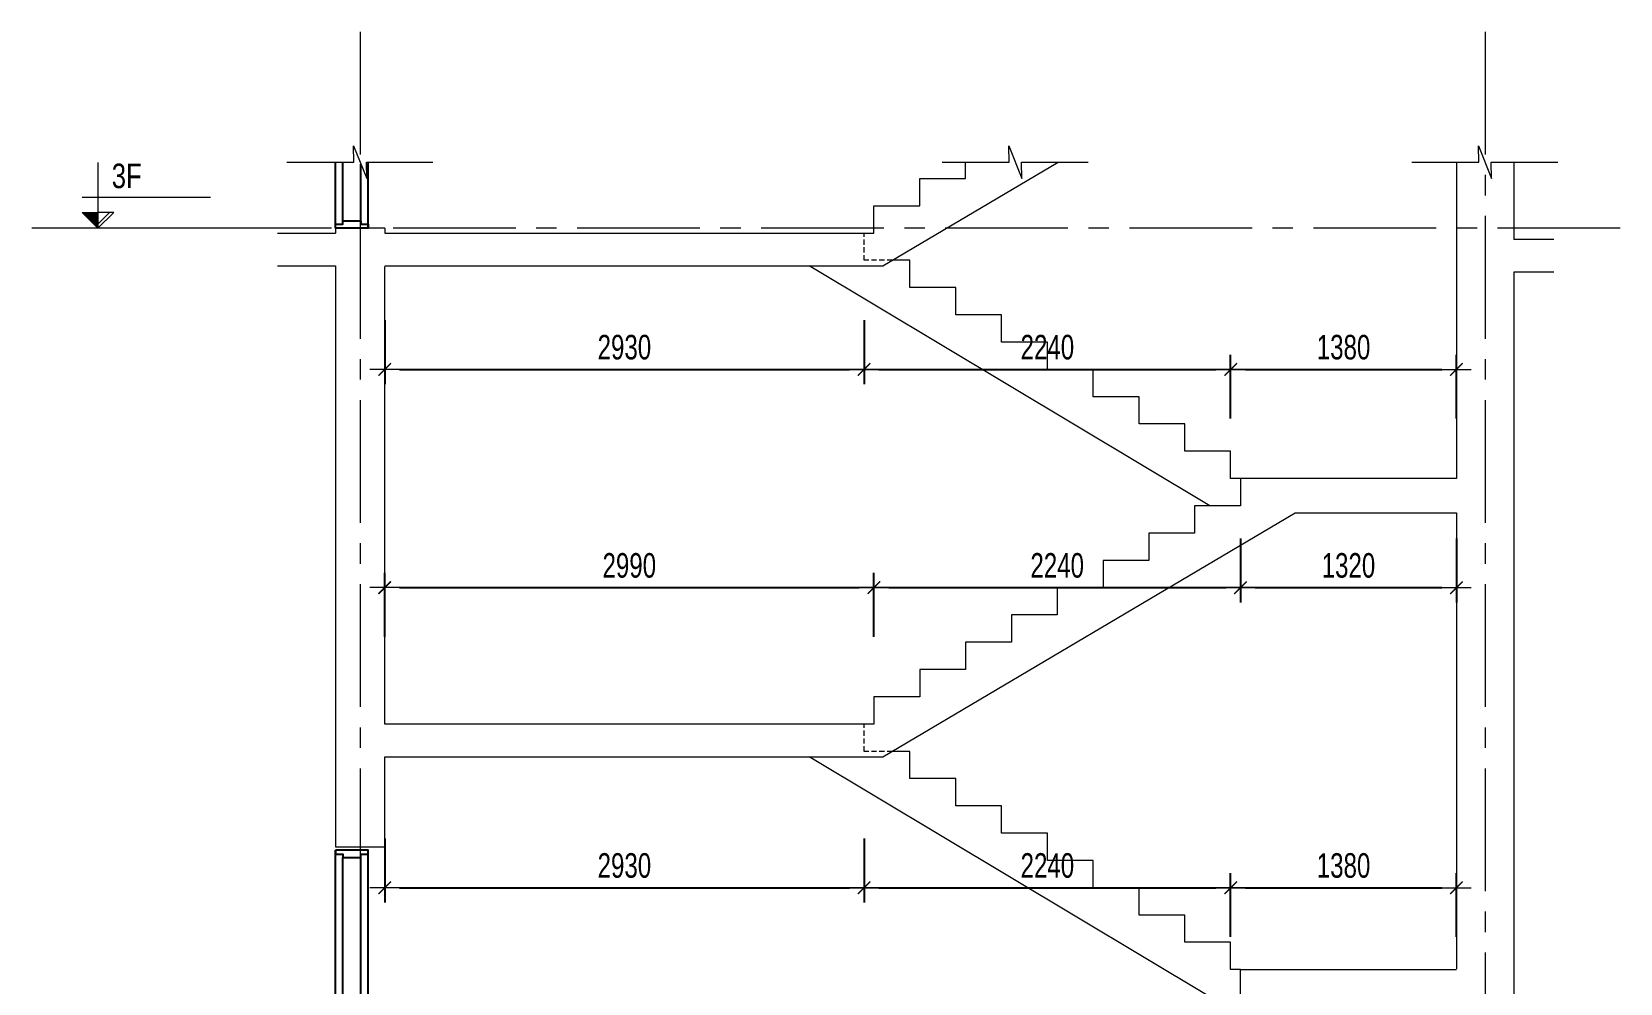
# Model space of a CAD drawing. Header units: millimetres. Extents: x -179076 to 254975, y -18667 to 296191.
# Drawn here: x 111375 to 121082, y 248453 to 254266 of the extents above; entities that cross this region are included whole.
import ezdxf

# ---------------------------------------------------------------- set-up
doc = ezdxf.new("R2010")
doc.units = ezdxf.units.MM
doc.linetypes.add('CENTER2', pattern=[1.125, 0.75, -0.125, 0.125, -0.125])
doc.linetypes.add('HIDDEN2', pattern=[4.762499999999999, 3.175, -1.5875])
doc.layers.get('Defpoints').update_dxf_attribs({"color": 151, "lineweight": 9})
doc.layers.add('A-DOOR', color=4, linetype='Continuous')
doc.layers.add('DOOR', color=4, linetype='Continuous')
for name, color, linetype, lineweight in [('NDC_S_ANNO', 7, 'Continuous', 20), ('NDC_S_AXIS', 5, 'CENTER2', 13), ('NDC_S_CONTINUOUS', 3, 'Continuous', 20), ('NDC_S_DIM', 1, 'Continuous', 15), ('NDC_S_HIDDEN', 8, 'HIDDEN2', 13), ('NDC_S_SLAB', 2, 'Continuous', 20), ('NDC_S_SYMBOL', 1, 'Continuous', 15), ('NDC_S_TEXT SYMBOL', 7, 'Continuous', 20), ('NDC_S_VN TEXT', 7, 'Continuous', 20)]:
    doc.layers.add(name, color=color, linetype=linetype, lineweight=lineweight)
doc.styles.add('NDC_ANNO', font='', dxfattribs={"width": 0.8})
doc.styles.add('NDC_DIM', font='', dxfattribs={"width": 0.75})
doc.styles.get('NDC_ANNO').set_extended_font_data('Dotum')
doc.styles.get('NDC_DIM').set_extended_font_data('Dotum')
doc.dimstyles.new('NDC_dim_60', dxfattribs={"dimscale": 60, "dimtxt": 2.5, "dimasz": 1.5, "dimexe": 1.5, "dimexo": 2.5, "dimgap": 1, "dimtad": 1, "dimdec": 0, "dimzin": 0, "dimdsep": 46, "dimtxsty": 'NDC_DIM', "dimblk": 'DIMMARK', "dimcen": 0.09, "dimdle": 1.2, "dimclrd": 1, "dimclre": 1, "dimclrt": 3, "dimadec": 0, "dimazin": 0, "dimtfac": 1, "dimtdec": 0, "dimtix": 1, "dimtofl": 0, "dimtmove": 0, "dimatfit": 3, "dimfxl": 5, "dimfxlon": 1, "dimtolj": 1, "dimtzin": 0, "dimarcsym": 0})

# ---------------------------------------------------------------- blocks, each defined once
blk = doc.blocks.new('X-SECTION-2$0$X-SEC-DOO2')
at = {"layer": 'A-DOOR'}
for p, q in [((41975.58351206721, 101971.8529757934), (41975.58351206745, 104171.8529757934)), ((42175.58351206721, 101971.8529757934), (42175.58351206745, 104171.8529757934)), ((42020.58351206721, 102016.8529757934), (42020.58351206745, 104126.8529757934)), ((42130.58351206721, 102016.8529757934), (42130.58351206745, 104126.8529757934))]:
    blk.add_line(p, q, dxfattribs=at)
for points in [[(41975.58351206745, 104171.8529757934), (41975.58351206745, 104146.8529757934), (42020.58351206745, 104146.8529757934), (42020.58351206745, 104126.8529757934), (42130.58351206745, 104126.8529757934), (42130.58351206745, 104146.8529757934), (42175.58351206745, 104146.8529757934), (42175.58351206745, 104171.8529757934)], [(41975.58351206721, 101971.8529757934), (41975.58351206721, 101996.8529757934), (42020.58351206721, 101996.8529757934), (42020.58351206721, 102016.8529757934), (42130.58351206721, 102016.8529757934), (42130.58351206721, 101996.8529757934), (42175.58351206721, 101996.8529757934), (42175.58351206721, 101971.8529757934)]]:
    blk.add_lwpolyline(points, close=True, dxfattribs=at)
at = {"layer": 'Defpoints'}
blk.add_line((41975.58351206745, 104191.8529757934), (42175.58351206745, 104191.8529757934), dxfattribs=at)
blk = doc.blocks.new('kata_block_CT')
at = {"layer": 'NDC_S_ANNO'}
blk.add_hatch(color=3, dxfattribs=at).paths.add_polyline_path([(0, 1.596954857557648), (-1.612010908633238, 1.596954857557648), (0, 0)])
at = {"layer": 'NDC_S_ANNO', "ltscale": 50}
h = blk.add_hatch(dxfattribs=at)
h.set_pattern_fill('ANSI31', color=256, scale=1.406250541793835, style=0)
h.set_pattern_definition([(45.00000000000001, (0, 5.456968210637569e-12), (-3.157122508925224, 3.157122508925225), [])])
h.paths.add_polyline_path([(0, 1.596954857557648), (0, 0), (1.612010908924276, 1.596954857557648)])
for p, q in [((-1.592704896858777, 3.140833880479477), (11.46947077315417, 3.140833880479477)), ((11.56125648126181, 5.456968210637569e-12), (-1.63869572513795, 5.456968210637569e-12))]:
    blk.add_line(p, q, dxfattribs=at)
for points in [[(0, 6.69495074864426), (0, 0)], [(0, 0), (-1.612010908924276, 1.596954857557648), (0, 1.596954857557648)], [(0, 0), (1.612010908924276, 1.596954857557648), (0, 1.596954857557648)]]:
    blk.add_lwpolyline(points, dxfattribs=at)
at = {"layer": 'NDC_S_ANNO', "color": 8, "ltscale": 50}
blk.add_lwpolyline([(0, 0), (-1.612010908633238, 1.596954857557648), (0, 1.596954857557648)], dxfattribs=at)
at = {"layer": 'NDC_S_TEXT SYMBOL', "color": 3, "style": 'NDC_ANNO', "width": 0.8}
blk.add_attdef('CT', (1.409564409346785, 4.068271311703938), '', height=2.5, dxfattribs=at)
blk = doc.blocks.new('DIMMARK')
at = {"layer": 'NDC_S_DIM', "color": 1}
blk.add_line((-1.5, 0), (1, 0), dxfattribs=at)
at = {"layer": 'NDC_S_DIM', "color": 2, "const_width": 0.1}
blk.add_lwpolyline([(-0.4242640687119285, -0.4242640687119285), (0.4242640687119285, 0.4242640687119285)], dxfattribs=at)
blk = doc.blocks.new('*D1248')
at = {"layer": 'Defpoints', "color": 0, "transparency": 16777216}
for p in [(113531.4199499493, 250036.8214793334), (116461.4199499468, 250036.4048126656), (116461.4199499468, 249036.8214793318)]:
    blk.add_point(p, dxfattribs=at)
at = {"layer": 'NDC_S_DIM', "color": 1, "lineweight": -2, "transparency": 16777216}
for p, q in [((113531.4199499493, 249336.8214793318), (113531.4199499493, 248946.8214793318)), ((116461.4199499468, 249336.8214793318), (116461.4199499468, 248946.8214793318)), ((113621.4199499493, 249036.8214793318), (116371.4199499468, 249036.8214793318))]:
    blk.add_line(p, q, dxfattribs=at)
at = {"layer": 'NDC_S_DIM', "color": 1, "lineweight": -2, "transparency": 16777216, "xscale": 90, "yscale": 90, "zscale": 90, "rotation": 180}
blk.add_blockref('DIMMARK', (113531.4199499493, 249036.8214793318), dxfattribs=at)
at = {"layer": 'NDC_S_DIM', "color": 1, "lineweight": -2, "transparency": 16777216, "xscale": 90, "yscale": 90, "zscale": 90}
blk.add_blockref('DIMMARK', (116461.4199499468, 249036.8214793318), dxfattribs=at)
at = {"layer": 'NDC_S_DIM', "color": 3, "transparency": 16777216, "insert": (114996.419949948, 249171.9232432396), "char_height": 150, "attachment_point": 5, "style": 'NDC_DIM'}
blk.add_mtext('\\A1;2930', dxfattribs=at)
blk = doc.blocks.new('*D1249')
at = {"layer": 'Defpoints', "color": 0, "transparency": 16777216}
for p in [(116461.4199499468, 250036.4048126656), (118701.4199499465, 249036.8214793318), (118701.4199499465, 248536.8214793322)]:
    blk.add_point(p, dxfattribs=at)
at = {"layer": 'NDC_S_DIM', "color": 1, "lineweight": -2, "transparency": 16777216}
for p, q in [((116461.4199499468, 249336.8214793318), (116461.4199499468, 248946.8214793318)), ((118701.4199499465, 248736.8214793318), (118701.4199499465, 249126.8214793318)), ((116551.4199499468, 249036.8214793318), (118611.4199499465, 249036.8214793318))]:
    blk.add_line(p, q, dxfattribs=at)
at = {"layer": 'NDC_S_DIM', "color": 1, "lineweight": -2, "transparency": 16777216, "xscale": 90, "yscale": 90, "zscale": 90, "rotation": 180}
blk.add_blockref('DIMMARK', (116461.4199499468, 249036.8214793318), dxfattribs=at)
at = {"layer": 'NDC_S_DIM', "color": 1, "lineweight": -2, "transparency": 16777216, "xscale": 90, "yscale": 90, "zscale": 90}
blk.add_blockref('DIMMARK', (118701.4199499465, 249036.8214793318), dxfattribs=at)
at = {"layer": 'NDC_S_DIM', "color": 3, "transparency": 16777216, "insert": (117581.4199499466, 249171.9232432396), "char_height": 150, "attachment_point": 5, "style": 'NDC_DIM'}
blk.add_mtext('\\A1;2240', dxfattribs=at)
blk = doc.blocks.new('*D1250')
at = {"layer": 'Defpoints', "color": 0, "transparency": 16777216}
for p in [(120081.4199499491, 249036.8214793318), (118701.4199499465, 248536.8214793322), (120081.4199499491, 248536.8214793322)]:
    blk.add_point(p, dxfattribs=at)
at = {"layer": 'NDC_S_DIM', "color": 1, "lineweight": -2, "transparency": 16777216}
for p, q in [((118701.4199499465, 248736.8214793318), (118701.4199499465, 249126.8214793318)), ((120081.4199499491, 248736.8214793318), (120081.4199499491, 249126.8214793318)), ((118791.4199499465, 249036.8214793318), (119991.4199499491, 249036.8214793318))]:
    blk.add_line(p, q, dxfattribs=at)
at = {"layer": 'NDC_S_DIM', "color": 1, "lineweight": -2, "transparency": 16777216, "xscale": 90, "yscale": 90, "zscale": 90, "rotation": 180}
blk.add_blockref('DIMMARK', (118701.4199499465, 249036.8214793318), dxfattribs=at)
at = {"layer": 'NDC_S_DIM', "color": 1, "lineweight": -2, "transparency": 16777216, "xscale": 90, "yscale": 90, "zscale": 90}
blk.add_blockref('DIMMARK', (120081.4199499491, 249036.8214793318), dxfattribs=at)
at = {"layer": 'NDC_S_DIM', "color": 3, "transparency": 16777216, "insert": (119391.4199499478, 249171.9232432396), "char_height": 150, "attachment_point": 5, "style": 'NDC_DIM'}
blk.add_mtext('\\A1;1380', dxfattribs=at)
blk = doc.blocks.new('*D1251')
at = {"layer": 'Defpoints', "color": 0, "transparency": 16777216}
for p in [(116521.4199499493, 250870.1548126665), (113531.4199499493, 250036.8214793334), (116521.4199499493, 250036.8214793334)]:
    blk.add_point(p, dxfattribs=at)
at = {"layer": 'NDC_S_DIM', "color": 1, "lineweight": -2, "transparency": 16777216}
for p, q in [((113531.4199499493, 250570.1548126665), (113531.4199499493, 250960.1548126665)), ((116521.4199499493, 250570.1548126665), (116521.4199499493, 250960.1548126665)), ((113621.4199499493, 250870.1548126665), (116431.4199499493, 250870.1548126665))]:
    blk.add_line(p, q, dxfattribs=at)
at = {"layer": 'NDC_S_DIM', "color": 1, "lineweight": -2, "transparency": 16777216, "xscale": 90, "yscale": 90, "zscale": 90, "rotation": 180}
blk.add_blockref('DIMMARK', (113531.4199499493, 250870.1548126665), dxfattribs=at)
at = {"layer": 'NDC_S_DIM', "color": 1, "lineweight": -2, "transparency": 16777216, "xscale": 90, "yscale": 90, "zscale": 90}
blk.add_blockref('DIMMARK', (116521.4199499493, 250870.1548126665), dxfattribs=at)
at = {"layer": 'NDC_S_DIM', "color": 3, "transparency": 16777216, "insert": (115026.4199499493, 251005.2565765742), "char_height": 150, "attachment_point": 5, "style": 'NDC_DIM'}
blk.add_mtext('\\A1;2990', dxfattribs=at)
blk = doc.blocks.new('*D1252')
at = {"layer": 'Defpoints', "color": 0, "transparency": 16777216}
for p in [(118761.4199499465, 251370.1548126667), (118761.4199499465, 250870.1548126665), (116521.4199499493, 250036.8214793334)]:
    blk.add_point(p, dxfattribs=at)
at = {"layer": 'NDC_S_DIM', "color": 1, "lineweight": -2, "transparency": 16777216}
for p, q in [((118761.4199499465, 251170.1548126665), (118761.4199499465, 250780.1548126665)), ((116521.4199499493, 250570.1548126665), (116521.4199499493, 250960.1548126665)), ((116611.4199499493, 250870.1548126665), (118671.4199499465, 250870.1548126665))]:
    blk.add_line(p, q, dxfattribs=at)
at = {"layer": 'NDC_S_DIM', "color": 1, "lineweight": -2, "transparency": 16777216, "xscale": 90, "yscale": 90, "zscale": 90, "rotation": 180}
blk.add_blockref('DIMMARK', (116521.4199499493, 250870.1548126665), dxfattribs=at)
at = {"layer": 'NDC_S_DIM', "color": 1, "lineweight": -2, "transparency": 16777216, "xscale": 90, "yscale": 90, "zscale": 90}
blk.add_blockref('DIMMARK', (118761.4199499465, 250870.1548126665), dxfattribs=at)
at = {"layer": 'NDC_S_DIM', "color": 3, "transparency": 16777216, "insert": (117641.4199499479, 251005.2565765742), "char_height": 150, "attachment_point": 5, "style": 'NDC_DIM'}
blk.add_mtext('\\A1;2240', dxfattribs=at)
blk = doc.blocks.new('*D1253')
at = {"layer": 'Defpoints', "color": 0, "transparency": 16777216}
for p in [(118761.4199499465, 251370.1548126667), (120081.4199499488, 251327.4006013596), (120081.4199499488, 250870.1548126665)]:
    blk.add_point(p, dxfattribs=at)
at = {"layer": 'NDC_S_DIM', "color": 1, "lineweight": -2, "transparency": 16777216}
for p, q in [((118761.4199499465, 251170.1548126665), (118761.4199499465, 250780.1548126665)), ((120081.4199499488, 251170.1548126665), (120081.4199499488, 250780.1548126665)), ((118851.4199499465, 250870.1548126665), (119991.4199499488, 250870.1548126665))]:
    blk.add_line(p, q, dxfattribs=at)
at = {"layer": 'NDC_S_DIM', "color": 1, "lineweight": -2, "transparency": 16777216, "xscale": 90, "yscale": 90, "zscale": 90, "rotation": 180}
blk.add_blockref('DIMMARK', (118761.4199499465, 250870.1548126665), dxfattribs=at)
at = {"layer": 'NDC_S_DIM', "color": 1, "lineweight": -2, "transparency": 16777216, "xscale": 90, "yscale": 90, "zscale": 90}
blk.add_blockref('DIMMARK', (120081.4199499488, 250870.1548126665), dxfattribs=at)
at = {"layer": 'NDC_S_DIM', "color": 3, "transparency": 16777216, "insert": (119421.4199499476, 251005.2565765742), "char_height": 150, "attachment_point": 5, "style": 'NDC_DIM'}
blk.add_mtext('\\A1;1320', dxfattribs=at)
blk = doc.blocks.new('*D1254')
at = {"layer": 'Defpoints', "color": 0, "transparency": 16777216}
for p in [(113531.4199499492, 253036.8214793321), (116461.4199499468, 253036.4048126662), (116461.4199499468, 252203.4881459992)]:
    blk.add_point(p, dxfattribs=at)
at = {"layer": 'NDC_S_DIM', "color": 1, "lineweight": -2, "transparency": 16777216}
for p, q in [((113531.4199499492, 252503.4881459992), (113531.4199499492, 252113.4881459992)), ((116461.4199499468, 252503.4881459992), (116461.4199499468, 252113.4881459992)), ((113621.4199499492, 252203.4881459992), (116371.4199499468, 252203.4881459992))]:
    blk.add_line(p, q, dxfattribs=at)
at = {"layer": 'NDC_S_DIM', "color": 1, "lineweight": -2, "transparency": 16777216, "xscale": 90, "yscale": 90, "zscale": 90, "rotation": 180}
blk.add_blockref('DIMMARK', (113531.4199499492, 252203.4881459992), dxfattribs=at)
at = {"layer": 'NDC_S_DIM', "color": 1, "lineweight": -2, "transparency": 16777216, "xscale": 90, "yscale": 90, "zscale": 90}
blk.add_blockref('DIMMARK', (116461.4199499468, 252203.4881459992), dxfattribs=at)
at = {"layer": 'NDC_S_DIM', "color": 3, "transparency": 16777216, "insert": (114996.419949948, 252338.5899099069), "char_height": 150, "attachment_point": 5, "style": 'NDC_DIM'}
blk.add_mtext('\\A1;2930', dxfattribs=at)
blk = doc.blocks.new('*D1255')
at = {"layer": 'Defpoints', "color": 0, "transparency": 16777216}
for p in [(116461.4199499468, 253036.4048126662), (118701.4199499465, 252203.4881459992), (118701.4199499465, 251536.8214793334)]:
    blk.add_point(p, dxfattribs=at)
at = {"layer": 'NDC_S_DIM', "color": 1, "lineweight": -2, "transparency": 16777216}
for p, q in [((116461.4199499468, 252503.4881459992), (116461.4199499468, 252113.4881459992)), ((118701.4199499465, 251903.4881459992), (118701.4199499465, 252293.4881459992)), ((116551.4199499468, 252203.4881459992), (118611.4199499465, 252203.4881459992))]:
    blk.add_line(p, q, dxfattribs=at)
at = {"layer": 'NDC_S_DIM', "color": 1, "lineweight": -2, "transparency": 16777216, "xscale": 90, "yscale": 90, "zscale": 90, "rotation": 180}
blk.add_blockref('DIMMARK', (116461.4199499468, 252203.4881459992), dxfattribs=at)
at = {"layer": 'NDC_S_DIM', "color": 1, "lineweight": -2, "transparency": 16777216, "xscale": 90, "yscale": 90, "zscale": 90}
blk.add_blockref('DIMMARK', (118701.4199499465, 252203.4881459992), dxfattribs=at)
at = {"layer": 'NDC_S_DIM', "color": 3, "transparency": 16777216, "insert": (117581.4199499466, 252338.5899099069), "char_height": 150, "attachment_point": 5, "style": 'NDC_DIM'}
blk.add_mtext('\\A1;2240', dxfattribs=at)
blk = doc.blocks.new('*D1256')
at = {"layer": 'Defpoints', "color": 0, "transparency": 16777216}
for p in [(120081.4199499488, 252203.4881459992), (118701.4199499465, 251536.8214793334), (120081.4199499488, 251536.8214793334)]:
    blk.add_point(p, dxfattribs=at)
at = {"layer": 'NDC_S_DIM', "color": 1, "lineweight": -2, "transparency": 16777216}
for p, q in [((118701.4199499465, 251903.4881459992), (118701.4199499465, 252293.4881459992)), ((120081.4199499488, 251903.4881459992), (120081.4199499488, 252293.4881459992)), ((118791.4199499465, 252203.4881459992), (119991.4199499488, 252203.4881459992))]:
    blk.add_line(p, q, dxfattribs=at)
at = {"layer": 'NDC_S_DIM', "color": 1, "lineweight": -2, "transparency": 16777216, "xscale": 90, "yscale": 90, "zscale": 90, "rotation": 180}
blk.add_blockref('DIMMARK', (118701.4199499465, 252203.4881459992), dxfattribs=at)
at = {"layer": 'NDC_S_DIM', "color": 1, "lineweight": -2, "transparency": 16777216, "xscale": 90, "yscale": 90, "zscale": 90}
blk.add_blockref('DIMMARK', (120081.4199499488, 252203.4881459992), dxfattribs=at)
at = {"layer": 'NDC_S_DIM', "color": 3, "transparency": 16777216, "insert": (119391.4199499476, 252338.5899099069), "char_height": 150, "attachment_point": 5, "style": 'NDC_DIM'}
blk.add_mtext('\\A1;1380', dxfattribs=at)

msp = doc.modelspace()

# ---------------------------------------------------------------- linework, layer by layer
at = {"layer": 'A-DOOR'}
for p, q in [((113231.4199499492, 253066.8214793323), (113231.4199499493, 253470.2082628088)), ((113276.4199499492, 253111.8214793323), (113276.4199499493, 253470.2082628088)), ((113431.4199499492, 253066.8214793323), (113431.4199499493, 253470.2082628088)), ((113386.4199499492, 253111.8214793323), (113386.4199499493, 253457.7082627726))]:
    msp.add_line(p, q, dxfattribs=at)
msp.add_lwpolyline([(113231.4199499492, 253066.8214793323), (113231.4199499492, 253091.8214793323), (113276.4199499492, 253091.8214793323), (113276.4199499492, 253111.8214793323), (113386.4199499492, 253111.8214793323), (113386.4199499492, 253091.8214793323), (113431.4199499492, 253091.8214793323), (113431.4199499492, 253066.8214793323)], close=True, dxfattribs=at)
at = {"layer": 'NDC_S_AXIS', "ltscale": 1000}
for p, q in [((113381.4199499493, 254266.292104343), (113381.4199499484, 228628.9854678397)), ((120256.4199499492, 254266.2921043429), (120256.4199499495, 228628.9854678397)), ((121082.2984987982, 253066.8214793323), (111374.5702033606, 253066.8214793322))]:
    msp.add_line(p, q, dxfattribs=at)
at = {"layer": 'NDC_S_CONTINUOUS'}
for p, q in [((118574.7254386104, 251370.1548126667), (116126.1042131236, 252836.8214793328)), ((118574.7254386113, 248370.1548126656), (116126.1042131236, 249836.8214793322))]:
    msp.add_line(p, q, dxfattribs=at)
for points in [[(118761.4199499465, 251536.8214793334), (118701.4199499465, 251536.8214793334), (118701.4199499465, 251703.4881459989), (118421.4199499465, 251703.4881459989), (118421.4199499465, 251870.1548126657), (118141.4199499459, 251870.1548126657), (118141.4199499487, 252036.8214793324), (117861.4199499498, 252036.8214793324), (117861.419949947, 252203.4881459992), (117581.4199499465, 252203.4881459992), (117581.4199499465, 252370.1548126659), (117301.4199499465, 252370.1548126659), (117301.4199499465, 252536.8214793327), (117021.4199499465, 252536.8214793327), (117021.4199499465, 252703.4881459994), (116741.4199499465, 252703.4881459994), (116741.4199499465, 252870.1548126662), (116632.4957607692, 252870.1548126662)], [(118761.4199499465, 248536.8214793322), (118701.4199499465, 248536.8214793322), (118701.4199499465, 248703.4881459984), (118421.4199499465, 248703.4881459984), (118421.4199499465, 248870.1548126651), (118141.4199499459, 248870.1548126651), (118141.4199499487, 249036.8214793318), (117861.4199499498, 249036.8214793318), (117861.419949947, 249203.4881459986), (117581.4199499465, 249203.4881459986), (117581.4199499465, 249370.1548126653), (117301.4199499465, 249370.1548126653), (117301.4199499465, 249536.8214793321), (117021.4199499465, 249536.8214793321), (117021.4199499465, 249703.4881459988), (116741.4199499465, 249703.4881459988), (116741.4199499465, 249870.1548126656), (116632.4957607678, 249870.1548126656)]]:
    msp.add_lwpolyline(points, dxfattribs=at)
at = {"layer": 'NDC_S_HIDDEN', "ltscale": 10}
for points in [[(116633.1629829142, 252870.1548126662), (116461.4199499468, 252870.1548126662), (116461.4199499468, 253036.4048126662)], [(116633.1629829142, 249870.1548126656), (116461.4199499468, 249870.1548126656), (116461.4199499468, 250036.4048126656)]]:
    msp.add_lwpolyline(points, dxfattribs=at)
at = {"layer": 'NDC_S_SLAB'}
for p, q in [((120431.4199499493, 253470.2082628088), (120431.4199499493, 252996.8214793323)), ((112877.0602581906, 253036.8214793322), (113231.4199499493, 253036.8214793322)), ((113231.4199499494, 253066.8214793323), (113231.4199499494, 253036.8214793321)), ((113531.4199499492, 253066.8214793323), (113231.4199499492, 253066.8214793323)), ((113531.4199499492, 253066.8214793323), (113531.4199499492, 253036.8214793321)), ((120676.4661656627, 252996.8214793322), (120431.4199499493, 252996.8214793322)), ((112877.0602581906, 252836.8214793322), (113231.4199499493, 252836.8214793322)), ((113231.4199499494, 252836.8214793321), (113231.4199499494, 249286.8214793322)), ((120431.4199499493, 252796.8214793323), (120431.4199499493, 246996.8214793322)), ((120676.4661656627, 252796.8214793323), (120431.4199499887, 252796.8214793323)), ((113231.4199499495, 249286.8214793322), (113531.4199499493, 249286.8214793322))]:
    msp.add_line(p, q, dxfattribs=at)
for points in [[(113531.4199499492, 252836.8214793329), (116576.1418250686, 252836.821479333), (117646.9569671641, 253470.2082628088)], [(113531.4199499492, 253036.8214793329), (116521.419949949, 253036.8214793329), (116521.419949949, 253203.4881459991), (116801.4199499486, 253203.4881459991), (116801.4199499486, 253370.1548126658), (117081.4199499483, 253370.1548126658), (117081.4199499483, 253470.2082628088)], [(120081.4199499488, 253470.2082628088), (120081.4199499488, 251536.8214793334), (118761.4199499465, 251536.8214793334), (118761.4199499465, 251370.1548126667), (118481.4199499468, 251370.1548126667), (118481.4199499468, 251203.488146), (118201.4199499472, 251203.488146), (118201.4199499472, 251036.8214793332), (117921.4199499475, 251036.8214793332), (117921.4199499475, 250870.1548126665), (117641.4199499479, 250870.1548126665), (117641.4199499479, 250703.4881459998), (117361.4199499482, 250703.4881459998), (117361.4199499482, 250536.821479333), (117081.4199499486, 250536.821479333), (117081.4199499486, 250370.1548126663), (116801.4199499489, 250370.1548126663), (116801.4199499489, 250203.4881459995), (116521.4199499493, 250203.4881459995), (116521.4199499493, 250036.8214793334), (113531.4199499493, 250036.8214793334), (113531.4199499492, 252832.061428329)], [(113531.4199499492, 249291.5815303361), (113531.4199499493, 249836.8214793334), (116576.1418250689, 249836.8214793335), (119096.1418250659, 251327.4006013596), (120081.4199499488, 251327.4006013596), (120081.4199499487, 248541.5815303361)], [(113531.4199499493, 247036.8214793322), (116521.4199499493, 247036.8214793322), (116521.4199499493, 247203.4881459984), (116801.4199499489, 247203.4881459984), (116801.4199499489, 247370.1548126651), (117081.4199499486, 247370.1548126651), (117081.4199499486, 247536.8214793318), (117361.4199499482, 247536.8214793318), (117361.4199499482, 247703.4881459986), (117641.4199499479, 247703.4881459986), (117641.4199499479, 247870.1548126653), (117921.4199499475, 247870.1548126653), (117921.4199499475, 248036.8214793321), (118201.4199499472, 248036.8214793321), (118201.4199499472, 248203.4881459988), (118481.4199499468, 248203.4881459988), (118481.4199499468, 248370.1548126656), (118761.4199499465, 248370.1548126656), (118761.4199499465, 248536.8214793322), (120081.4199499491, 248536.8214793322)]]:
    msp.add_lwpolyline(points, dxfattribs=at)
at = {"layer": 'NDC_S_SYMBOL'}
for points in [[(112933.9773011323, 253470.2082628088), (113343.5938626229, 253470.2082628088), (113341.4199497252, 253570.2082628088), (113421.4199501722, 253370.2082626225), (113419.246036902, 253470.2082628088), (113825.5315566635, 253470.2082628088)], [(116938.2658853338, 253470.2082628088), (117347.8824468244, 253470.2082628088), (117345.7085339267, 253570.2082628088), (117425.7085343737, 253370.2082626225), (117423.5346211035, 253470.2082628088), (117829.820140865, 253470.2082628088)], [(119808.9773011325, 253470.2082628088), (120218.5938626231, 253470.2082628088), (120216.4199497254, 253570.2082628088), (120296.4199501724, 253370.2082626225), (120294.2460369022, 253470.2082628088), (120700.5315566637, 253470.2082628088)]]:
    msp.add_lwpolyline(points, dxfattribs=at)

# ---------------------------------------------------------------- block references
at = {"layer": 'DOOR'}
msp.add_blockref('X-SECTION-2$0$X-SEC-DOO2', (71255.83643788204, 145094.9685035388), dxfattribs=at)
at = {"layer": 'NDC_S_VN TEXT', "xscale": 60, "yscale": 60, "zscale": 60}
msp.add_blockref('kata_block_CT', (111778.8354740522, 253066.8214801989), dxfattribs=at).add_auto_attribs({'CT': '3F'})

# ---------------------------------------------------------------- dimensions: what is measured, and where the dimension line sits
at = {"layer": 'NDC_S_DIM'}
for base, p1, p2, picture, middle in [((116461.4199499468, 252203.4881459992), (113531.4199499492, 253036.8214793321), (116461.4199499468, 253036.4048126662), '*D1254', (114996.419949948, 252338.5899099069)), ((116521.4199499493, 250870.1548126665), (113531.4199499493, 250036.8214793334), (116521.4199499493, 250036.8214793334), '*D1251', (115026.4199499493, 251005.2565765742)), ((116461.4199499468, 249036.8214793318), (113531.4199499493, 250036.8214793334), (116461.4199499468, 250036.4048126656), '*D1248', (114996.419949948, 249171.9232432396))]:
    dim = msp.add_linear_dim(base=base, p1=p1, p2=p2, dimstyle='NDC_dim_60', dxfattribs=at)
    dim.commit()
    dim.dimension.update_dxf_attribs({"geometry": picture, "text_midpoint": middle})
for base, p1, p2, picture, middle in [((118701.4199499465, 252203.4881459992), (116461.4199499468, 253036.4048126662), (118701.4199499465, 251536.8214793334), '*D1255', (117581.4199499466, 252338.5899099069)), ((120081.4199499488, 252203.4881459992), (118701.4199499465, 251536.8214793334), (120081.4199499488, 251536.8214793334), '*D1256', (119391.4199499476, 252338.5899099069)), ((118761.4199499465, 250870.1548126665), (116521.4199499493, 250036.8214793334), (118761.4199499465, 251370.1548126667), '*D1252', (117641.4199499479, 251005.2565765742)), ((120081.4199499488, 250870.1548126665), (118761.4199499465, 251370.1548126667), (120081.4199499488, 251327.4006013596), '*D1253', (119421.4199499476, 251005.2565765742)), ((118701.4199499465, 249036.8214793318), (116461.4199499468, 250036.4048126656), (118701.4199499465, 248536.8214793322), '*D1249', (117581.4199499466, 249171.9232432396)), ((120081.4199499491, 249036.8214793318), (118701.4199499465, 248536.8214793322), (120081.4199499491, 248536.8214793322), '*D1250', (119391.4199499478, 249171.9232432396))]:
    dim = msp.add_linear_dim(base=base, p1=p1, p2=p2, dimstyle='NDC_dim_60', override={"dimtmove": 1}, dxfattribs=at)
    dim.commit()
    dim.dimension.update_dxf_attribs({"geometry": picture, "text_midpoint": middle})

doc.saveas('drawing.dxf')
